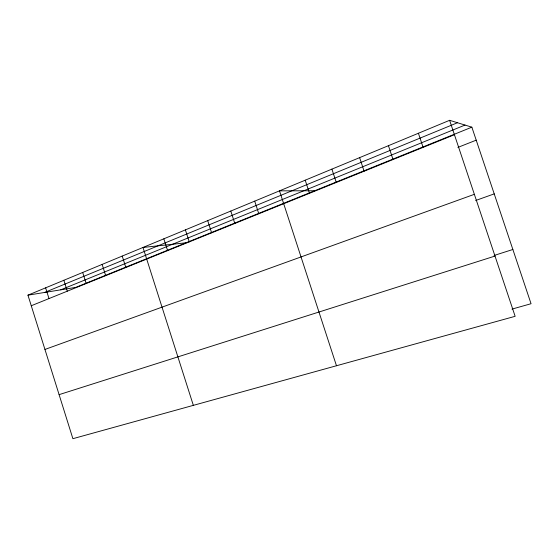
<?xml version="1.0" encoding="UTF-8"?>
<svg xmlns="http://www.w3.org/2000/svg" width="559" height="559" viewBox="0 0 559 559"><rect width="100%" height="100%" fill="white"/><g stroke="black" fill="none" stroke-linecap="round" stroke-linejoin="round"><path stroke-width="0.84" d="M449.618 120.311L515.146 316.31L72.894 438.689L27.95 295.166L449.618 120.311L471.859 127.172L531.05 303.726L511.953 309.106M44.538 292.469L457.479 122.735M60.77 289.828L465.018 125.062M471.859 127.172L75.738 287.389L27.95 295.166M31.262 305.745L454.432 134.719M457.891 147.401L476.212 140.162M44.944 349.445L474.36 194.322M475.646 200.506L494.226 193.875M494.03 255.491L512.869 249.489M59.1 394.647L495.001 256.064M185.958 242.809L142.992 247.462L193.351 405.359M314.633 190.759L279.5 190.857L336.476 365.754M418.411 133.252L423.114 147.38M388.442 145.675L393.033 159.539M359.626 157.624L364.112 171.222M331.906 169.125L336.287 182.465M305.214 180.194L309.504 193.295M254.708 201.135L258.81 213.783M230.79 211.05L234.808 223.481M207.703 220.63L211.637 232.844M185.399 229.875L189.256 241.893M163.843 238.819L167.623 250.635M122.218 256.078L125.859 267.516M102.129 264.407L105.693 275.664M82.69 272.471L86.184 283.546M63.859 280.276L67.297 291.183M45.628 287.836L48.996 298.576"/></g></svg>
